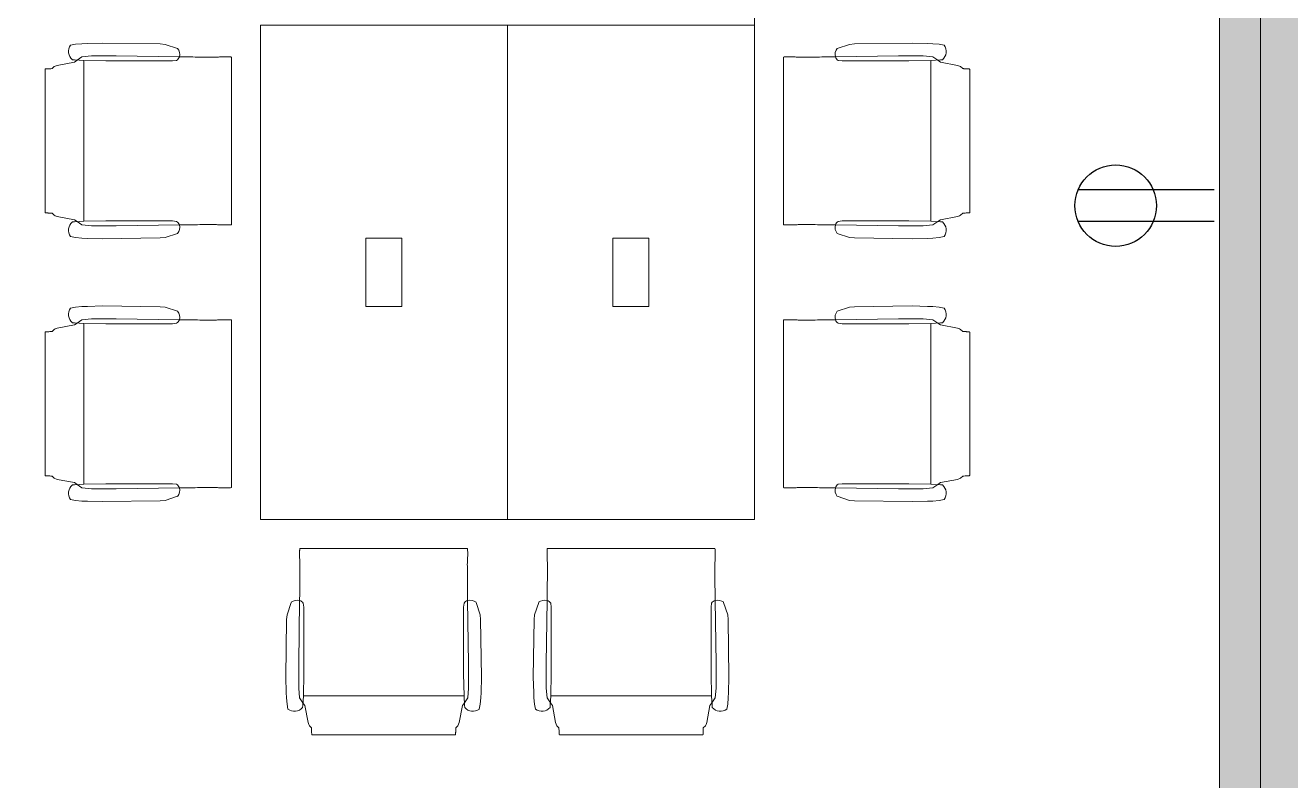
# Model space of a CAD drawing. Header units: inches. Extents: x 0 to 2535, y 0 to 2055.
# Drawn here: x 1491 to 1644.7, y 281 to 372.7 of the extents above; entities that cross this region are included whole.
import ezdxf

# ---------------------------------------------------------------- set-up
doc = ezdxf.new("R2010")
doc.units = ezdxf.units.IN
doc.header["$MEASUREMENT"] = 0
for name, color, linetype, lineweight in [('A-ANNO-NOTE', 131, 'Continuous', 9), ('A-DETL', 90, 'Continuous', 9), ('A-DETL-GENF', 92, 'Continuous', 9), ('A-WALL-PATT', 111, 'Continuous', 13), ('I-FURN', 30, 'Continuous', 9), ('I-FURN-PNLS', 30, 'Continuous', 9), ('I-WALL', 2, 'Continuous', 13)]:
    doc.layers.add(name, color=color, linetype=linetype, lineweight=lineweight)

# ---------------------------------------------------------------- blocks, each defined once
blk = doc.blocks.new('F - CONF TABLE _6 RECTANGULAR-16 CHAIRS_ - F - CONF TABLE _6 RECTANGULAR-16 CHAIRS_-7020477-Level 05 POWER _ SIGNAL')
at = {"layer": 'I-FURN'}
for p, q in [((52.75, 56.16), (35.32, 56.16)), ((67.25, 56.16), (84.68, 56.16)), ((34.86, 54.68), (34.46, 52.61)), ((35.01, 55.06), (34.86, 54.68)), ((35.26, 55.32), (35.01, 55.06)), ((53.06, 55.06), (52.8, 55.32)), ((53.13, 54.92), (53.06, 55.06)), ((53.21, 54.68), (53.13, 54.92)), ((53.61, 52.61), (53.21, 54.68)), ((66.39, 52.61), (66.79, 54.68)), ((66.79, 54.68), (66.87, 54.92)), ((66.87, 54.92), (66.94, 55.06)), ((66.94, 55.06), (67.2, 55.32)), ((84.74, 55.32), (84.99, 55.06)), ((84.99, 55.06), (85.14, 54.68)), ((85.14, 54.68), (85.54, 52.61)), ((32.3, 52.45), (32.23, 51.68)), ((32.41, 53.06), (32.3, 52.45)), ((34.23, 52.28), (33.82, 51.68)), ((34.21, 52.61), (34.19, 52.84)), ((34.27, 51.45), (34.21, 52.61)), ((34.46, 52.61), (34.23, 52.28)), ((53.84, 52.28), (53.61, 52.61)), ((53.86, 52.61), (53.79, 51.45)), ((54.24, 51.68), (53.84, 52.28)), ((53.88, 52.84), (53.86, 52.61)), ((55.77, 52.45), (55.66, 53.06)), ((55.84, 51.68), (55.77, 52.45)), ((64.16, 51.68), (64.23, 52.45)), ((64.23, 52.45), (64.34, 53.06)), ((65.76, 51.68), (66.16, 52.28)), ((66.12, 52.84), (66.14, 52.61)), ((66.14, 52.61), (66.21, 51.45)), ((66.16, 52.28), (66.39, 52.61)), ((85.54, 52.61), (85.77, 52.28)), ((85.73, 51.45), (85.79, 52.61)), ((85.77, 52.28), (86.18, 51.68)), ((85.79, 52.61), (85.81, 52.84)), ((87.59, 53.06), (87.7, 52.45)), ((87.7, 52.45), (87.77, 51.68)), ((32.2, 51.03), (32.15, 49.17)), ((32.23, 51.68), (32.2, 51.03)), ((33.82, 51.68), (33.72, 50.52)), ((34.32, 48.77), (34.27, 51.45)), ((34.27, 51.45), (53.79, 51.45)), ((53.79, 51.45), (53.75, 48.77)), ((54.35, 50.52), (54.24, 51.68)), ((55.87, 51.03), (55.84, 51.68)), ((55.92, 49.17), (55.87, 51.03)), ((64.08, 49.17), (64.13, 51.03)), ((64.13, 51.03), (64.16, 51.68)), ((65.65, 50.52), (65.76, 51.68)), ((66.21, 51.45), (66.25, 48.77)), ((85.73, 51.45), (66.21, 51.45)), ((85.68, 48.77), (85.73, 51.45)), ((86.18, 51.68), (86.28, 50.52)), ((87.77, 51.68), (87.8, 51.03)), ((87.8, 51.03), (87.85, 49.17)), ((33.72, 50.52), (33.72, 47.52)), ((54.35, 47.52), (54.35, 50.52)), ((65.65, 47.52), (65.65, 50.52)), ((86.28, 50.52), (86.28, 47.52)), ((32.15, 49.17), (32.25, 42.17)), ((34.32, 40.68), (34.32, 48.77)), ((53.75, 48.77), (53.75, 40.68)), ((55.82, 42.17), (55.92, 49.17)), ((64.18, 42.17), (64.08, 49.17)), ((66.25, 48.77), (66.25, 40.68)), ((85.68, 40.68), (85.68, 48.77)), ((87.85, 49.17), (87.75, 42.17)), ((33.72, 47.52), (33.83, 39.85)), ((54.24, 39.85), (54.35, 47.52)), ((65.76, 39.85), (65.65, 47.52)), ((86.28, 47.52), (86.17, 39.85)), ((32.25, 42.17), (32.31, 41.58)), ((32.31, 41.58), (32.8, 40.08)), ((55.27, 40.08), (55.76, 41.58)), ((55.76, 41.58), (55.82, 42.17)), ((64.24, 41.58), (64.18, 42.17)), ((64.73, 40.08), (64.24, 41.58)), ((87.69, 41.58), (87.2, 40.08)), ((87.75, 42.17), (87.69, 41.58)), ((34.26, 40.18), (34.32, 40.68)), ((53.75, 40.68), (53.81, 40.18)), ((66.25, 40.68), (66.19, 40.18)), ((85.74, 40.18), (85.68, 40.68)), ((33.86, 33.53), (54.2, 33.53)), ((86.14, 33.53), (65.8, 33.53)), ((100.08, 26.27), (101.58, 26.76)), ((101.58, 26.76), (102.17, 26.82)), ((102.17, 26.82), (109.17, 26.92)), ((109.17, 26.92), (111.03, 26.87)), ((111.03, 26.87), (111.68, 26.84)), ((111.68, 26.84), (112.45, 26.77)), ((112.45, 26.77), (113.06, 26.66)), ((93.53, 4.86), (93.53, 25.2)), ((99.85, 25.24), (107.52, 25.35)), ((100.68, 24.75), (100.18, 24.81)), ((108.77, 24.75), (100.68, 24.75)), ((107.52, 25.35), (110.52, 25.35)), ((111.45, 24.79), (108.77, 24.75)), ((110.52, 25.35), (111.68, 25.24)), ((112.61, 24.86), (111.45, 24.79)), ((111.45, 5.27), (111.45, 24.79)), ((111.68, 25.24), (112.28, 24.84)), ((112.28, 24.84), (112.61, 24.61)), ((112.84, 24.88), (112.61, 24.86)), ((112.61, 24.61), (114.68, 24.21)), ((114.68, 24.21), (114.92, 24.13)), ((114.92, 24.13), (115.06, 24.06)), ((115.06, 24.06), (115.32, 23.8)), ((116.16, 23.75), (116.16, 6.32)), ((115.32, 6.26), (115.06, 6.01)), ((107.52, 4.72), (99.85, 4.83)), ((100.18, 5.26), (100.68, 5.32)), ((100.68, 5.32), (108.77, 5.32)), ((110.52, 4.72), (107.52, 4.72)), ((108.77, 5.32), (111.45, 5.27)), ((111.68, 4.82), (110.52, 4.72)), ((111.45, 5.27), (112.61, 5.21)), ((112.28, 5.23), (111.68, 4.82)), ((112.61, 5.46), (112.28, 5.23)), ((114.68, 5.86), (112.61, 5.46)), ((112.61, 5.21), (112.84, 5.19)), ((115.06, 6.01), (114.68, 5.86)), ((101.58, 3.31), (100.08, 3.8)), ((102.17, 3.25), (101.58, 3.31)), ((109.17, 3.15), (102.17, 3.25)), ((111.03, 3.2), (109.17, 3.15)), ((111.68, 3.23), (111.03, 3.2)), ((112.45, 3.3), (111.68, 3.23)), ((113.06, 3.41), (112.45, 3.3)), ((101.58, -3.31), (100.08, -3.8)), ((102.17, -3.25), (101.58, -3.31)), ((109.17, -3.15), (102.17, -3.25)), ((111.03, -3.2), (109.17, -3.15)), ((111.68, -3.23), (111.03, -3.2)), ((112.45, -3.3), (111.68, -3.23)), ((113.06, -3.41), (112.45, -3.3)), ((93.53, -4.86), (93.53, -25.2)), ((107.52, -4.72), (99.85, -4.83)), ((100.18, -5.26), (100.68, -5.32)), ((100.68, -5.32), (108.77, -5.32)), ((110.52, -4.72), (107.52, -4.72)), ((108.77, -5.32), (111.45, -5.27)), ((111.68, -4.82), (110.52, -4.72)), ((111.45, -5.27), (112.61, -5.21)), ((111.45, -5.27), (111.45, -24.79)), ((112.28, -5.23), (111.68, -4.82)), ((112.61, -5.46), (112.28, -5.23)), ((112.61, -5.21), (112.84, -5.19)), ((114.68, -5.86), (112.61, -5.46)), ((115.06, -6.01), (114.68, -5.86)), ((115.32, -6.26), (115.06, -6.01)), ((116.16, -23.75), (116.16, -6.32)), ((112.61, -24.61), (114.68, -24.21)), ((114.68, -24.21), (114.92, -24.13)), ((114.92, -24.13), (115.06, -24.06)), ((115.06, -24.06), (115.32, -23.8)), ((99.85, -25.24), (107.52, -25.35)), ((100.68, -24.75), (100.18, -24.81)), ((108.77, -24.75), (100.68, -24.75)), ((107.52, -25.35), (110.52, -25.35)), ((111.45, -24.79), (108.77, -24.75)), ((110.52, -25.35), (111.68, -25.24)), ((112.61, -24.86), (111.45, -24.79)), ((111.68, -25.24), (112.28, -24.84)), ((112.28, -24.84), (112.61, -24.61)), ((112.84, -24.88), (112.61, -24.86)), ((100.08, -26.27), (101.58, -26.76)), ((101.58, -26.76), (102.17, -26.82)), ((102.17, -26.82), (109.17, -26.92)), ((109.17, -26.92), (111.03, -26.87)), ((111.03, -26.87), (111.68, -26.84)), ((111.68, -26.84), (112.45, -26.77)), ((112.45, -26.77), (113.06, -26.66)), ((33.86, -33.53), (54.2, -33.53)), ((86.14, -33.53), (65.8, -33.53)), ((33.72, -47.52), (33.83, -39.85)), ((54.24, -39.85), (54.35, -47.52)), ((65.76, -39.85), (65.65, -47.52)), ((86.28, -47.52), (86.17, -39.85)), ((32.31, -41.58), (32.8, -40.08)), ((34.26, -40.18), (34.32, -40.68)), ((34.32, -40.68), (34.32, -48.77)), ((53.75, -40.68), (53.81, -40.18)), ((53.75, -48.77), (53.75, -40.68)), ((55.27, -40.08), (55.76, -41.58)), ((64.73, -40.08), (64.24, -41.58)), ((66.25, -40.68), (66.19, -40.18)), ((66.25, -48.77), (66.25, -40.68)), ((85.74, -40.18), (85.68, -40.68)), ((85.68, -40.68), (85.68, -48.77)), ((87.69, -41.58), (87.2, -40.08)), ((32.15, -49.17), (32.25, -42.17)), ((32.25, -42.17), (32.31, -41.58)), ((55.76, -41.58), (55.82, -42.17)), ((55.82, -42.17), (55.92, -49.17)), ((64.18, -42.17), (64.08, -49.17)), ((64.24, -41.58), (64.18, -42.17)), ((87.75, -42.17), (87.69, -41.58)), ((87.85, -49.17), (87.75, -42.17)), ((33.72, -50.52), (33.72, -47.52)), ((54.35, -47.52), (54.35, -50.52)), ((65.65, -47.52), (65.65, -50.52)), ((86.28, -50.52), (86.28, -47.52)), ((32.2, -51.03), (32.15, -49.17)), ((34.32, -48.77), (34.27, -51.45)), ((53.79, -51.45), (53.75, -48.77)), ((55.92, -49.17), (55.87, -51.03)), ((64.08, -49.17), (64.13, -51.03)), ((66.21, -51.45), (66.25, -48.77)), ((85.68, -48.77), (85.73, -51.45)), ((87.8, -51.03), (87.85, -49.17)), ((33.82, -51.68), (33.72, -50.52)), ((54.35, -50.52), (54.24, -51.68)), ((65.65, -50.52), (65.76, -51.68)), ((86.18, -51.68), (86.28, -50.52)), ((32.23, -51.68), (32.2, -51.03)), ((32.3, -52.45), (32.23, -51.68)), ((34.23, -52.28), (33.82, -51.68)), ((34.27, -51.45), (34.21, -52.61)), ((34.27, -51.45), (53.79, -51.45)), ((53.86, -52.61), (53.79, -51.45)), ((54.24, -51.68), (53.84, -52.28)), ((55.84, -51.68), (55.77, -52.45)), ((55.87, -51.03), (55.84, -51.68)), ((64.13, -51.03), (64.16, -51.68)), ((64.16, -51.68), (64.23, -52.45)), ((65.76, -51.68), (66.16, -52.28)), ((66.14, -52.61), (66.21, -51.45)), ((85.73, -51.45), (66.21, -51.45)), ((85.73, -51.45), (85.79, -52.61)), ((85.77, -52.28), (86.18, -51.68)), ((87.7, -52.45), (87.77, -51.68)), ((87.77, -51.68), (87.8, -51.03)), ((32.41, -53.06), (32.3, -52.45)), ((34.21, -52.61), (34.19, -52.84)), ((34.46, -52.61), (34.23, -52.28)), ((34.86, -54.68), (34.46, -52.61)), ((53.61, -52.61), (53.21, -54.68)), ((53.84, -52.28), (53.61, -52.61)), ((53.88, -52.84), (53.86, -52.61)), ((55.77, -52.45), (55.66, -53.06)), ((64.23, -52.45), (64.34, -53.06)), ((66.12, -52.84), (66.14, -52.61)), ((66.16, -52.28), (66.39, -52.61)), ((66.39, -52.61), (66.79, -54.68)), ((85.14, -54.68), (85.54, -52.61)), ((85.54, -52.61), (85.77, -52.28)), ((85.79, -52.61), (85.81, -52.84)), ((87.59, -53.06), (87.7, -52.45)), ((35.01, -55.06), (34.86, -54.68)), ((35.26, -55.32), (35.01, -55.06)), ((53.06, -55.06), (52.8, -55.32)), ((53.13, -54.92), (53.06, -55.06)), ((53.21, -54.68), (53.13, -54.92)), ((66.79, -54.68), (66.87, -54.92)), ((66.87, -54.92), (66.94, -55.06)), ((66.94, -55.06), (67.2, -55.32)), ((84.74, -55.32), (84.99, -55.06)), ((84.99, -55.06), (85.14, -54.68)), ((52.75, -56.16), (35.32, -56.16)), ((67.25, -56.16), (84.68, -56.16))]:
    blk.add_line(p, q, dxfattribs=at)
for centre, radius, start, end in [((33.18, 51.99), 1.32, 40.065, 125.935), ((54.89, 51.99), 1.32, 54.065, 139.935), ((65.11, 51.99), 1.32, 40.065, 125.935), ((86.82, 51.99), 1.32, 54.065, 139.935), ((33.52, 40.93), 1.12, 229.743, 286.0891), ((33.6, 40.6), 0.781, 286.8466, 327.6782), ((54.47, 40.6), 0.781, 212.3218, 253.1534), ((54.55, 40.93), 1.12, 253.9109, 310.257), ((65.45, 40.93), 1.12, 229.743, 286.0891), ((65.53, 40.6), 0.781, 286.8466, 327.6782), ((86.4, 40.6), 0.781, 212.3218, 253.1534), ((86.48, 40.93), 1.12, 253.9109, 310.257), ((100.93, 25.55), 1.12, 139.743, 196.0891), ((111.99, 25.89), 1.32, 310.065, 35.935), ((100.6, 25.47), 0.781, 196.8466, 237.6782), ((100.93, 4.52), 1.12, 163.9109, 220.257), ((100.6, 4.6), 0.781, 122.3218, 163.1534), ((111.99, 4.18), 1.32, 324.065, 49.935), ((100.93, -4.52), 1.12, 139.743, 196.0891), ((111.99, -4.18), 1.32, 310.065, 35.935), ((100.6, -4.6), 0.781, 196.8466, 237.6782), ((100.93, -25.55), 1.12, 163.9109, 220.257), ((100.6, -25.47), 0.781, 122.3218, 163.1534), ((111.99, -25.89), 1.32, 324.065, 49.935), ((33.52, -40.93), 1.12, 73.9109, 130.257), ((33.6, -40.6), 0.781, 32.3218, 73.1534), ((54.47, -40.6), 0.781, 106.8466, 147.6782), ((54.55, -40.93), 1.12, 49.743, 106.0891), ((65.45, -40.93), 1.12, 73.9109, 130.257), ((65.53, -40.6), 0.781, 32.3218, 73.1534), ((86.4, -40.6), 0.781, 106.8466, 147.6782), ((86.48, -40.93), 1.12, 49.743, 106.0891), ((33.18, -51.99), 1.32, 234.065, 319.935), ((54.89, -51.99), 1.32, 220.065, 305.935), ((65.11, -51.99), 1.32, 234.065, 319.935), ((86.82, -51.99), 1.32, 220.065, 305.935)]:
    blk.add_arc(centre, radius, start, end, dxfattribs=at)
for points, knots in [([(35.32, 56.16), (35.32, 56.16), (35.31, 56.14), (35.3, 56.09), (35.29, 56.03), (35.29, 55.94), (35.28, 55.84), (35.27, 55.69), (35.27, 55.51), (35.26, 55.37), (35.26, 55.32)], [0, 0, 0, 0, 0.111111, 0.222222, 0.333333, 0.444444, 0.555556, 0.666667, 0.888889, 1, 1, 1, 1]), ([(52.8, 55.32), (52.8, 55.51), (52.79, 55.78), (52.78, 56), (52.77, 56.09), (52.76, 56.14), (52.75, 56.16), (52.75, 56.16)], [0, 0, 0, 0, 0.444444, 0.666667, 0.777778, 0.888889, 1, 1, 1, 1]), ([(67.2, 55.32), (67.2, 55.37), (67.2, 55.51), (67.2, 55.69), (67.21, 55.84), (67.22, 55.94), (67.22, 56.03), (67.23, 56.09), (67.24, 56.14), (67.25, 56.16), (67.25, 56.16)], [-1, -1, -1, -1, -0.888889, -0.666667, -0.555556, -0.444444, -0.333333, -0.222222, -0.111111, 0, 0, 0, 0]), ([(84.68, 56.16), (84.68, 56.16), (84.69, 56.14), (84.7, 56.09), (84.71, 56), (84.73, 55.78), (84.73, 55.51), (84.74, 55.32)], [-1, -1, -1, -1, -0.888889, -0.777778, -0.666667, -0.444444, 0, 0, 0, 0]), ([(33.82, 34.47), (33.82, 34.39), (33.82, 34.23), (33.82, 33.9), (33.84, 33.6), (33.86, 33.53), (33.86, 33.53)], [0, 0, 0, 0, 0.181818, 0.363636, 0.727273, 1, 1, 1, 1]), ([(54.2, 33.53), (54.21, 33.53), (54.21, 33.53), (54.22, 33.56), (54.23, 33.62), (54.23, 33.69), (54.24, 33.77), (54.25, 33.91), (54.25, 34.14), (54.25, 34.35), (54.25, 34.47)], [0, 0, 0, 0, 0.090909, 0.181818, 0.272727, 0.363636, 0.454545, 0.545455, 0.727273, 1, 1, 1, 1]), ([(65.8, 33.53), (65.79, 33.53), (65.77, 33.6), (65.75, 33.9), (65.75, 34.23), (65.75, 34.39), (65.75, 34.47)], [-1, -1, -1, -1, -0.727273, -0.363636, -0.181818, 0, 0, 0, 0]), ([(86.18, 34.47), (86.18, 34.35), (86.18, 34.14), (86.18, 33.91), (86.17, 33.77), (86.17, 33.69), (86.16, 33.62), (86.15, 33.56), (86.14, 33.53), (86.14, 33.53), (86.14, 33.53)], [-1, -1, -1, -1, -0.727273, -0.545455, -0.454545, -0.363636, -0.272727, -0.181818, -0.090909, 0, 0, 0, 0]), ([(93.53, 25.2), (93.53, 25.21), (93.6, 25.23), (93.9, 25.25), (94.23, 25.25), (94.39, 25.25), (94.47, 25.25)], [-1, -1, -1, -1, -0.727273, -0.363636, -0.181818, 0, 0, 0, 0]), ([(115.32, 23.8), (115.37, 23.8), (115.51, 23.8), (115.69, 23.8), (115.84, 23.79), (115.94, 23.78), (116.03, 23.78), (116.09, 23.77), (116.14, 23.76), (116.16, 23.75), (116.16, 23.75)], [-1, -1, -1, -1, -0.888889, -0.666667, -0.555556, -0.444444, -0.333333, -0.222222, -0.111111, 0, 0, 0, 0]), ([(116.16, 6.32), (116.16, 6.32), (116.14, 6.31), (116.09, 6.3), (116, 6.29), (115.78, 6.27), (115.51, 6.27), (115.32, 6.26)], [-1, -1, -1, -1, -0.888889, -0.777778, -0.666667, -0.444444, 0, 0, 0, 0]), ([(94.47, 4.82), (94.35, 4.82), (94.14, 4.82), (93.91, 4.82), (93.77, 4.83), (93.69, 4.83), (93.62, 4.84), (93.56, 4.85), (93.53, 4.86), (93.53, 4.86), (93.53, 4.86)], [-1, -1, -1, -1, -0.727273, -0.545455, -0.454545, -0.363636, -0.272727, -0.181818, -0.090909, 0, 0, 0, 0]), ([(94.47, -4.82), (94.39, -4.82), (94.23, -4.82), (93.9, -4.82), (93.6, -4.84), (93.53, -4.86), (93.53, -4.86)], [0, 0, 0, 0, 0.181818, 0.363636, 0.727273, 1, 1, 1, 1]), ([(116.16, -6.32), (116.16, -6.32), (116.14, -6.31), (116.09, -6.3), (116.03, -6.29), (115.94, -6.29), (115.84, -6.28), (115.69, -6.27), (115.51, -6.27), (115.37, -6.26), (115.32, -6.26)], [0, 0, 0, 0, 0.111111, 0.222222, 0.333333, 0.444444, 0.555556, 0.666667, 0.888889, 1, 1, 1, 1]), ([(115.32, -23.8), (115.51, -23.8), (115.78, -23.79), (116, -23.78), (116.09, -23.77), (116.14, -23.76), (116.16, -23.75), (116.16, -23.75)], [0, 0, 0, 0, 0.444444, 0.666667, 0.777778, 0.888889, 1, 1, 1, 1]), ([(93.53, -25.2), (93.53, -25.21), (93.53, -25.21), (93.56, -25.22), (93.62, -25.23), (93.69, -25.23), (93.77, -25.24), (93.91, -25.25), (94.14, -25.25), (94.35, -25.25), (94.47, -25.25)], [0, 0, 0, 0, 0.090909, 0.181818, 0.272727, 0.363636, 0.454545, 0.545455, 0.727273, 1, 1, 1, 1]), ([(33.82, -34.47), (33.82, -34.35), (33.82, -34.14), (33.82, -33.91), (33.83, -33.77), (33.83, -33.69), (33.84, -33.62), (33.85, -33.56), (33.86, -33.53), (33.86, -33.53), (33.86, -33.53)], [-1, -1, -1, -1, -0.727273, -0.545455, -0.454545, -0.363636, -0.272727, -0.181818, -0.090909, 0, 0, 0, 0]), ([(54.2, -33.53), (54.21, -33.53), (54.23, -33.6), (54.25, -33.9), (54.25, -34.23), (54.25, -34.39), (54.25, -34.47)], [-1, -1, -1, -1, -0.727273, -0.363636, -0.181818, 0, 0, 0, 0]), ([(65.8, -33.53), (65.79, -33.53), (65.79, -33.53), (65.78, -33.56), (65.77, -33.62), (65.77, -33.69), (65.76, -33.77), (65.75, -33.91), (65.75, -34.14), (65.75, -34.35), (65.75, -34.47)], [0, 0, 0, 0, 0.090909, 0.181818, 0.272727, 0.363636, 0.454545, 0.545455, 0.727273, 1, 1, 1, 1]), ([(86.18, -34.47), (86.18, -34.39), (86.18, -34.23), (86.18, -33.9), (86.16, -33.6), (86.14, -33.53), (86.14, -33.53)], [0, 0, 0, 0, 0.181818, 0.363636, 0.727273, 1, 1, 1, 1]), ([(35.32, -56.16), (35.32, -56.16), (35.31, -56.14), (35.3, -56.09), (35.29, -56), (35.27, -55.78), (35.27, -55.51), (35.26, -55.32)], [-1, -1, -1, -1, -0.888889, -0.777778, -0.666667, -0.444444, 0, 0, 0, 0]), ([(52.8, -55.32), (52.8, -55.37), (52.8, -55.51), (52.8, -55.69), (52.79, -55.84), (52.78, -55.94), (52.78, -56.03), (52.77, -56.09), (52.76, -56.14), (52.75, -56.16), (52.75, -56.16)], [-1, -1, -1, -1, -0.888889, -0.666667, -0.555556, -0.444444, -0.333333, -0.222222, -0.111111, 0, 0, 0, 0]), ([(67.2, -55.32), (67.2, -55.51), (67.21, -55.78), (67.22, -56), (67.23, -56.09), (67.24, -56.14), (67.25, -56.16), (67.25, -56.16)], [0, 0, 0, 0, 0.444444, 0.666667, 0.777778, 0.888889, 1, 1, 1, 1]), ([(84.68, -56.16), (84.68, -56.16), (84.69, -56.14), (84.7, -56.09), (84.71, -56.03), (84.71, -55.94), (84.72, -55.84), (84.73, -55.69), (84.73, -55.51), (84.74, -55.37), (84.74, -55.32)], [0, 0, 0, 0, 0.111111, 0.222222, 0.333333, 0.444444, 0.555556, 0.666667, 0.888889, 1, 1, 1, 1])]:
    blk.add_open_spline(points, degree=3, knots=knots, dxfattribs=at)
for points in [[(33.83, 39.85), (33.84, 39.12), (33.85, 37.66), (33.86, 36.18), (33.87, 35.44)], [(54.2, 35.44), (54.2, 36.18), (54.21, 37.66), (54.23, 39.12), (54.24, 39.85)], [(65.8, 35.44), (65.8, 36.18), (65.79, 37.66), (65.77, 39.12), (65.76, 39.85)], [(86.17, 39.85), (86.16, 39.12), (86.15, 37.66), (86.14, 36.18), (86.13, 35.44)], [(33.87, 35.44), (33.86, 35.28), (33.84, 34.96), (33.83, 34.63), (33.82, 34.47)], [(54.25, 34.47), (54.24, 34.63), (54.23, 34.96), (54.21, 35.28), (54.2, 35.44)], [(65.75, 34.47), (65.76, 34.63), (65.77, 34.96), (65.79, 35.28), (65.8, 35.44)], [(86.13, 35.44), (86.14, 35.28), (86.16, 34.96), (86.17, 34.63), (86.18, 34.47)], [(94.47, 25.25), (94.63, 25.24), (94.96, 25.23), (95.28, 25.21), (95.44, 25.2)], [(95.44, 25.2), (96.18, 25.2), (97.66, 25.21), (99.12, 25.23), (99.85, 25.24)], [(95.44, 4.87), (95.28, 4.86), (94.96, 4.84), (94.63, 4.83), (94.47, 4.82)], [(99.85, 4.83), (99.12, 4.84), (97.66, 4.85), (96.18, 4.86), (95.44, 4.87)], [(95.44, -4.87), (95.28, -4.86), (94.96, -4.84), (94.63, -4.83), (94.47, -4.82)], [(99.85, -4.83), (99.12, -4.84), (97.66, -4.85), (96.18, -4.86), (95.44, -4.87)], [(94.47, -25.25), (94.63, -25.24), (94.96, -25.23), (95.28, -25.21), (95.44, -25.2)], [(95.44, -25.2), (96.18, -25.2), (97.66, -25.21), (99.12, -25.23), (99.85, -25.24)], [(33.87, -35.44), (33.86, -35.28), (33.84, -34.96), (33.83, -34.63), (33.82, -34.47)], [(54.25, -34.47), (54.24, -34.63), (54.23, -34.96), (54.21, -35.28), (54.2, -35.44)], [(65.75, -34.47), (65.76, -34.63), (65.77, -34.96), (65.79, -35.28), (65.8, -35.44)], [(86.13, -35.44), (86.14, -35.28), (86.16, -34.96), (86.17, -34.63), (86.18, -34.47)], [(33.83, -39.85), (33.84, -39.12), (33.85, -37.66), (33.86, -36.18), (33.87, -35.44)], [(54.2, -35.44), (54.2, -36.18), (54.21, -37.66), (54.23, -39.12), (54.24, -39.85)], [(65.8, -35.44), (65.8, -36.18), (65.79, -37.66), (65.77, -39.12), (65.76, -39.85)], [(86.17, -39.85), (86.16, -39.12), (86.15, -37.66), (86.14, -36.18), (86.13, -35.44)]]:
    blk.add_open_spline(points, degree=3, dxfattribs=at)
at = {"layer": 'I-FURN-PNLS'}
for p, q in [((-30, 30), (30, 30)), ((90, 30), (30, 30)), ((30, 30), (30, 0)), ((30, 30), (30, 0)), ((90, 0), (90, 30)), ((55.84, 12.81), (55.84, 17.19)), ((55.84, 17.19), (64.16, 17.19)), ((64.16, 17.19), (64.16, 12.81)), ((64.16, 12.81), (55.84, 12.81)), ((90, 0), (30, 0)), ((30, 0), (30, -30)), ((30, 0), (90, 0)), ((90, -30), (90, 0)), ((55.84, -17.19), (55.84, -12.81)), ((55.84, -12.81), (64.16, -12.81)), ((64.16, -12.81), (64.16, -17.19)), ((64.16, -17.19), (55.84, -17.19)), ((30, -30), (90, -30))]:
    blk.add_line(p, q, dxfattribs=at)

msp = doc.modelspace()

# ---------------------------------------------------------------- hatches: boundary and pattern name
at = {"layer": 'A-DETL-GENF'}
h = msp.add_hatch(color=254, dxfattribs=at)
h.paths.add_polyline_path([(2075.98, 19.5), (2179, 19.5), (2179, 41.5), (2203, 41.5), (2203, 19.5), (2497, 19.5), (2497, 41.5), (2519, 41.5), (2519, 341.5), (2497, 341.5), (2497, 365.5), (2519, 365.5), (2519, 479.5), (2511, 479.5), (2511, 623.5), (2497, 623.5), (2497, 647.5), (2511, 647.5), (2511, 983.5), (2497, 983.5), (2497, 1007.5), (2511, 1007.5), (2511, 1343.5), (2049.5, 1343.5), (2049.5, 1223.5), (2087, 1223.5), (2087, 1152.5), (2049.5, 1152.5), (2049.5, 858), (2087, 858), (2087, 748), (1990.57, 748), (1990.57, 749.5), (1858.12, 749.5), (1858.12, 714.25), (1802, 714.25), (1802, 677.43), (1813, 677.43), (1813, 653.43), (1802, 653.43), (1802, 411.93), (1641.06, 411.93), (1641.06, 27.5), (1819, 27.5), (1819, 41.5), (1843, 41.5), (1843, 27.5), (2063, 27.5), (2063, 19.5), (2068.43, 19.5)], flags=0)
h.paths.add_polyline_path([(1807.43, 293.5), (1789, 293.5), (1789, 317.5), (1813, 317.5), (1813, 293.5)], flags=0)
h.paths.add_polyline_path([(2155, 293.5), (2149, 293.5), (2149, 317.5), (2173, 317.5), (2173, 293.5)], flags=0)
h.paths.add_polyline_path([(2149, 653.43), (2149, 677.43), (2173, 677.43), (2173, 653.43)], flags=0)
h.paths.add_polyline_path([(1491.69, 813), (1491.69, 1153.5), (1491.5, 1153.5), (1491.5, 1106.5), (1485, 1106.5), (1485, 1138.5), (1391, 1138.5), (1391, 1106.5), (1381.5, 1106.5), (1381.5, 1143.5), (1321.5, 1143.5), (1321.5, 1013.5), (1323.88, 1013.5), (1323.88, 1014.25), (1325.38, 1014.25), (1325.38, 1013.62), (1325.88, 1013.62), (1325.88, 1012.12), (1325.38, 1012.12), (1325.38, 1008.5), (1361.63, 1008.5), (1361.63, 1012.12), (1361.13, 1012.12), (1361.13, 1013.62), (1361.63, 1013.62), (1361.63, 1014.25), (1363.13, 1014.25), (1363.13, 1013.5), (1381.5, 1013.5), (1381.5, 1064.75), (1383, 1064.75), (1383, 1064.41), (1391, 1064.41), (1391, 1039), (1407, 1039), (1407, 1034.5), (1464.5, 1034.5), (1464.5, 1037), (1485, 1037), (1485, 1064.41), (1491.5, 1064.41), (1491.5, 1001.5), (1485, 1001.5), (1485, 1029), (1464.5, 1029), (1464.5, 1030.5), (1407, 1030.5), (1407, 1027), (1391, 1027), (1391, 930.5), (1485, 930.5), (1485, 959.5), (1491.5, 959.5), (1491.5, 897.5), (1485, 897.5), (1485, 926.5), (1395, 926.5), (1395, 906.5), (1391, 906.5), (1391, 826.5), (1485, 826.5), (1485, 855.5), (1491.5, 855.5), (1491.5, 813)], flags=0)
h.paths.add_polyline_path([(1488.5, 813), (1488.5, 814.5), (1488.25, 814.5), (1488.25, 813)], flags=0)
h.paths.add_polyline_path([(948.91, 813), (1002.88, 813), (1002.88, 813.06), (902.81, 813.06), (902.81, 813), (909.56, 813)], flags=0)
h.paths.add_polyline_path([(1004.88, 813), (1040.13, 813), (1040.13, 814.44), (1040.63, 814.44), (1040.63, 818.31), (1042.13, 818.31), (1042.13, 817.56), (1052, 817.56), (1052, 813.06), (1042.13, 813.06), (1042.13, 813), (1052.5, 813), (1052.5, 912.38), (1058.5, 912.38), (1058.5, 817), (1248.88, 817), (1248.88, 817.75), (1250.38, 817.75), (1250.38, 817.13), (1250.88, 817.13), (1250.88, 815.63), (1250.38, 815.63), (1250.38, 813), (1286.63, 813), (1286.63, 815.63), (1286.13, 815.63), (1286.13, 817.13), (1286.63, 817.13), (1286.63, 817.75), (1288.13, 817.75), (1288.13, 817), (1290.75, 817), (1290.75, 856.63), (1295.88, 856.63), (1295.88, 865.13), (1290.75, 865.13), (1290.75, 912.38), (1294.25, 912.38), (1294.25, 868.63), (1318, 868.63), (1318, 912.38), (1315.44, 912.38), (1315.44, 912.5), (993.06, 912.5), (993.06, 951.5), (990.43, 951.5), (990.43, 950.75), (988.93, 950.75), (988.93, 956.13), (988.43, 956.13), (988.43, 957.63), (988.93, 957.63), (988.93, 958.25), (990.43, 958.25), (990.43, 957.5), (993.06, 957.5), (993.06, 1017.06), (1016.5, 1017.06), (1016.5, 1037.5), (1036, 1037.5), (1036, 1234.5), (867.44, 1234.5), (867.44, 957.5), (951.18, 957.5), (951.18, 958.25), (952.68, 958.25), (952.68, 957.63), (953.18, 957.63), (953.18, 956.13), (952.68, 956.13), (952.68, 950.75), (951.18, 950.75), (951.18, 951.5), (833.56, 951.5), (833.56, 907.5), (848.81, 907.5), (848.81, 908.25), (850.31, 908.25), (850.31, 905.37), (850.81, 905.37), (850.81, 904), (886.06, 904), (886.06, 905.37), (886.56, 905.37), (886.56, 908.25), (888.06, 908.25), (888.06, 907.5), (902.81, 907.5), (902.81, 951.31), (907.31, 951.31), (907.31, 817.56), (1002.88, 817.56), (1002.88, 818.31), (1004.38, 818.31), (1004.38, 814.44), (1004.88, 814.44)], flags=0)
h.paths.add_polyline_path([(1633.75, 813.25), (1633.75, 814.5), (1633.5, 814.5), (1633.5, 813.25)], flags=0)
h.paths.add_polyline_path([(1321.44, 817), (1321.5, 817), (1321.5, 865.13), (1299.38, 865.13), (1299.38, 817), (1318, 817)], flags=0)
h.paths.add_polyline_path([(1295.88, 817), (1295.88, 853.13), (1294.25, 853.13), (1294.25, 817)], flags=0)
h.paths.add_polyline_path([(1947.56, 817.75), (1947.56, 994.75), (1885.99, 994.75), (1885.99, 994.5), (1841.99, 994.5), (1841.99, 1002.5), (1843.49, 1002.5), (1843.49, 1138.5), (1842, 1138.5), (1842, 1141.5), (1814.38, 1141.5), (1814.38, 1146.5), (1775.88, 1146.5), (1775.88, 1141.5), (1737.13, 1141.5), (1737.13, 932.5), (1737.25, 932.5), (1737.25, 924.5), (1737.13, 924.5), (1737.13, 826.5), (1737.06, 826.5), (1737.06, 817.75), (1895.65, 817.75)], flags=0)
h.paths.add_polyline_path([(1980, 817.75), (1986, 817.75), (1986, 818), (1977, 818), (1977, 994.5), (1968.5, 994.5), (1968.5, 994.75), (1953.06, 994.75), (1953.06, 817.75), (1977, 817.75)], flags=0)
h.paths.add_polyline_path([(1657.5, 817.75), (1710.5, 817.75), (1710.5, 826.5), (1730.63, 826.5), (1730.63, 924.5), (1710.5, 924.5), (1710.5, 926.5), (1657.5, 926.5), (1657.5, 924.5), (1637, 924.5), (1637, 897.5), (1630.5, 897.5), (1630.5, 855.5), (1637, 855.5), (1637, 826.5), (1657.5, 826.5)], flags=0)
h.paths.add_polyline_path([(1321.44, 912.38), (1321.5, 912.38), (1321.5, 927.56), (1321.44, 927.56), (1321.44, 924.5)], flags=0)
h.paths.add_polyline_path([(1023.22, 916), (1023.22, 936.5), (1026.38, 936.5), (1026.38, 1013.5), (1016.5, 1013.5), (1016.5, 1013.56), (996.56, 1013.56), (996.56, 916)], flags=0)
h.paths.add_polyline_path([(1208, 924.5), (1208, 932.5), (1047.22, 932.5), (1047.22, 924.5), (1174.32, 924.5)], flags=0)
h.paths.add_polyline_path([(1257.19, 924.5), (1315.44, 924.5), (1315.42, 924.56), (1257.19, 924.56), (1257.19, 956.69), (1213, 956.69), (1213, 924.5), (1257.1, 924.5)], flags=0)
h.paths.add_polyline_path([(1317.25, 927.56), (1318, 927.56), (1318, 927.94), (1317.25, 927.94), (1317.25, 929.44), (1317.88, 929.44), (1317.88, 929.94), (1319.38, 929.94), (1319.38, 929.44), (1321.5, 929.44), (1321.5, 965.69), (1319.38, 965.69), (1319.38, 965.19), (1317.88, 965.19), (1317.88, 965.69), (1317.25, 965.69), (1317.25, 967.19), (1318, 967.19), (1318, 1004.12), (1261, 1004.12), (1261, 1009.12), (1318, 1009.12), (1318, 1066.12), (1042, 1066.12), (1042, 936.5), (1090, 936.5), (1090, 960.5), (1095, 960.5), (1095, 936.5), (1208, 936.5), (1208, 960.69), (1261.19, 960.69), (1261.19, 927.56), (1315.44, 927.56)], flags=0)
h.paths.add_polyline_path([(1698.98, 930.5), (1710.5, 930.5), (1710.5, 932.5), (1730.63, 932.5), (1730.63, 1135.25), (1710.5, 1135.25), (1710.5, 1140.75), (1657.5, 1140.75), (1657.5, 1135.25), (1637, 1135.25), (1637, 1106.5), (1630.5, 1106.5), (1630.5, 1064.5), (1637, 1064.5), (1637, 1001.5), (1630.5, 1001.5), (1630.5, 959.5), (1637, 959.5), (1637, 932.5), (1657.5, 932.5), (1657.5, 930.5), (1680.68, 930.5)], flags=0)
h.paths.add_polyline_path([(1029.88, 936.5), (1038.5, 936.5), (1038.5, 1013.5), (1029.88, 1013.5), (1029.88, 1008.5)], flags=0)
h.paths.add_polyline_path([(861.94, 957.5), (861.94, 1234.5), (838, 1234.5), (838, 1037.5), (853, 1037.5), (853, 1013.5), (838, 1013.5), (838, 957.5), (860.63, 957.5)], flags=0)
h.paths.add_polyline_path([(1895.65, 1000.25), (1968.5, 1000.25), (1968.5, 1018.5), (1980, 1018.5), (1980, 1212.5), (1968.5, 1212.5), (1968.5, 1232.75), (1885.68, 1232.75), (1885.68, 1230.63), (1880.68, 1230.63), (1880.68, 1232.75), (1880.5, 1232.75), (1880.5, 1237.75), (1880.36, 1237.75), (1880.36, 1193.38), (1880.68, 1193.38), (1880.68, 1192.13), (1885.68, 1192.13), (1885.68, 1193.38), (1885.99, 1193.38), (1885.99, 1146.5), (1886.04, 1146.5), (1886.04, 1138.5), (1885.99, 1138.5), (1885.99, 1000.25)], flags=0)
h.paths.add_polyline_path([(1876.99, 1002.5), (1876.99, 1045.5), (1847.99, 1045.5), (1847.99, 1002.5)], flags=0)
h.paths.add_polyline_path([(2173, 1013.5), (2149, 1013.5), (2149, 1037.5), (2173, 1037.5), (2173, 1026.5)], flags=0)
h.paths.add_polyline_path([(467.72, 1017), (493.14, 1017), (493.14, 1037.5), (517.14, 1037.5), (517.14, 1017), (765, 1017), (765, 1301.25), (825.5, 1301.25), (825.5, 1398.84), (829, 1398.84), (829, 1397.5), (853, 1397.5), (853, 1373.5), (829, 1373.5), (829, 1301.25), (1379.25, 1301.25), (1379.25, 2035.5), (1063, 2035.5), (1063, 2021.5), (1039, 2021.5), (1039, 2035.5), (703, 2035.5), (703, 2021.5), (679, 2021.5), (679, 2035.5), (604.25, 2035.5), (604.25, 1561.99), (842.5, 1561.99), (842.5, 1398.84), (839, 1398.84), (839, 1558.49), (600.75, 1558.49), (600.75, 2035.5), (517.14, 2035.5), (517.14, 2021.5), (493.14, 2021.5), (493.14, 2031.38), (447.75, 2031.38), (447.75, 2035.5), (407.75, 2035.5), (407.75, 2031.38), (360.75, 2031.38), (360.75, 2035.5), (318.25, 2035.5), (318.25, 2031.38), (269.25, 2031.38), (269.25, 2035.5), (226.75, 2035.5), (226.75, 2031.38), (177.75, 2031.38), (177.75, 2035.5), (135.25, 2035.5), (135.25, 2031.38), (88.75, 2031.38), (88.75, 2035.5), (37.25, 2035.5), (37.25, 2031.38), (24.38, 2031.38), (24.38, 1974.75), (20.25, 1974.75), (20.25, 1923.25), (24.38, 1923.25), (24.38, 1872.5), (34.13, 1872.5), (34.13, 1822.5), (30, 1822.5), (30, 1736.5), (34.13, 1736.5), (34.13, 1654.5), (30, 1654.5), (30, 1568.5), (34.13, 1568.5), (34.13, 1486.5), (30, 1486.5), (30, 1400.5), (34.13, 1400.5), (34.13, 1355.38), (24.38, 1355.38), (24.38, 1301.25), (20.25, 1301.25), (20.25, 1249.75), (24.38, 1249.75), (24.38, 1206), (30, 1206), (30, 1195.63), (34.13, 1195.63), (34.13, 1150.5), (30, 1150.5), (30, 1064.5), (34.13, 1064.5), (34.13, 1017), (467.1, 1017)], flags=0)
h.paths.add_polyline_path([(1876.13, 1052), (1876.99, 1052), (1876.99, 1138.5), (1847.99, 1138.5), (1847.99, 1052), (1870.74, 1052)], flags=0)
h.paths.add_polyline_path([(1042, 1070.12), (1318, 1070.12), (1318, 1080.12), (1042, 1080.12)], flags=0)
h.paths.add_polyline_path([(1101.56, 1084.12), (1318, 1084.12), (1318, 1149.75), (1321.5, 1149.75), (1321.5, 1147), (1381.5, 1147), (1381.5, 1234.5), (1379, 1234.5), (1379, 1238), (1340.5, 1238), (1340.5, 1234.5), (1321.5, 1234.5), (1321.5, 1188.25), (1318, 1188.25), (1318, 1199), (1248, 1199), (1248, 1192), (1243, 1192), (1243, 1216), (1103, 1216), (1103, 1192), (1098, 1192), (1098, 1215.5), (1042, 1215.5), (1042, 1084.12), (1098, 1084.12)], flags=0)
h.paths.add_polyline_path([(1828.63, 1146.5), (1882.49, 1146.5), (1882.49, 1189.88), (1879.63, 1189.88), (1879.63, 1154), (1828.63, 1154), (1828.63, 1147.25)], flags=0)
h.paths.add_polyline_path([(1767.13, 1146.5), (1767.13, 1192.19), (1773.13, 1192.19), (1773.13, 1230.69), (1767.13, 1230.69), (1767.13, 1233.44), (1636.75, 1233.44), (1636.75, 1147.69), (1630.5, 1147.69), (1630.5, 1147.25), (1737.13, 1147.25), (1737.13, 1146.5)], flags=0)
h.paths.add_polyline_path([(1391, 1165.5), (1488.19, 1165.5), (1488.19, 1234.5), (1452.5, 1234.5), (1452.5, 1238), (1414, 1238), (1414, 1234.5), (1402, 1234.5), (1402, 1228.5), (1385, 1228.5), (1385, 1165.5)], flags=0)
h.paths.add_polyline_path([(1264.63, 1191.75), (1264.63, 1198.84), (1269.63, 1198.84), (1269.63, 1191.75)], flags=0)
h.paths.add_polyline_path([(1264.49, 1202.5), (1318, 1202.5), (1318, 1234.5), (1247.94, 1234.5), (1247.94, 1216), (1248, 1216), (1248, 1202.5)], flags=0)
h.paths.add_polyline_path([(1103, 1219.5), (1244.44, 1219.5), (1244.44, 1232), (1098, 1232), (1098, 1234.5), (1042, 1234.5), (1042, 1223.5), (1098.06, 1223.5), (1098.06, 1231.75), (1101.56, 1231.75), (1101.56, 1219.5)], flags=0)
h.paths.add_polyline_path([(1388.5, 1232), (1398.5, 1232), (1398.5, 1238), (1388.5, 1238), (1388.5, 1234.5)], flags=0)
h.paths.add_polyline_path([(2014.94, 1301.25), (2046, 1301.25), (2046, 1347), (2497, 1347), (2497, 1367.5), (2511, 1367.5), (2511, 1703.5), (2497, 1703.5), (2497, 1727.5), (2511, 1727.5), (2511, 2021.5), (2497, 2021.5), (2497, 2035.75), (2143, 2035.75), (2143, 2021.5), (2119, 2021.5), (2119, 2035.75), (1783, 2035.75), (1783, 2021.5), (1759, 2021.5), (1759, 2035.75), (1423, 2035.75), (1423, 2021.5), (1399, 2021.5), (1399, 2035.5), (1382.75, 2035.5), (1382.75, 1301.25), (2004.62, 1301.25)], flags=0)
h.paths.add_polyline_path([(2175, 1371.5), (2147, 1371.5), (2147, 1399.5), (2175, 1399.5)], flags=0)
h.paths.add_polyline_path([(1787, 1371.5), (1787, 1399.5), (1815, 1399.5), (1815, 1371.5)], flags=0)
h.paths.add_polyline_path([(1427, 1371.5), (1427, 1399.5), (1455, 1399.5), (1455, 1371.5)], flags=0)
h.paths.add_polyline_path([(1069, 1373.5), (1069, 1397.5), (1093, 1397.5), (1093, 1373.5)], flags=0)
h.paths.add_polyline_path([(517.14, 1373.5), (493.14, 1373.5), (493.14, 1397.5), (517.14, 1397.5), (517.14, 1391.88)], flags=0)
h.paths.add_polyline_path([(1787, 1731.5), (1787, 1759.5), (1815, 1759.5), (1815, 1731.5)], flags=0)
h.paths.add_polyline_path([(2147, 1731.5), (2147, 1759.5), (2175, 1759.5), (2175, 1731.5)], flags=0)
h.paths.add_polyline_path([(493.14, 1733.5), (493.14, 1757.5), (517.14, 1757.5), (517.14, 1733.5)], flags=0)
h.paths.add_polyline_path([(1429, 1733.5), (1429, 1757.5), (1453, 1757.5), (1453, 1733.5)], flags=0)
h.paths.add_polyline_path([(853, 1733.5), (829, 1733.5), (829, 1757.5), (853, 1757.5)], flags=0)
h.paths.add_polyline_path([(1069, 1733.5), (1069, 1757.5), (1093, 1757.5), (1093, 1733.5)], flags=0)
at = {"layer": 'A-WALL-PATT', "lineweight": 9}
msp.add_hatch(color=7, dxfattribs=at).paths.add_polyline_path([(1641.06, 27.5), (1641.06, 411.93), (1636.06, 411.93), (1636.06, 156.06), (1640.06, 156.06), (1640.06, 30.06), (1636.06, 30.06), (1636.06, 27.5), (1640.06, 27.5)], flags=0)

# ---------------------------------------------------------------- linework, layer by layer
at = {"layer": 'A-ANNO-NOTE', "lineweight": 30}
for p, q in [((1635.41, 352.77), (1618.88, 352.77)), ((1635.41, 348.93), (1618.88, 348.93)), ((1635.41, 348.93), (1618.88, 348.93))]:
    msp.add_line(p, q, dxfattribs=at)
msp.add_circle((1623.45, 350.85), 4.95, dxfattribs=at)
at = {"layer": 'A-DETL'}
msp.add_line((1641.06, 411.93), (1641.06, 11.5), dxfattribs=at)
at = {"layer": 'I-WALL', "color": 8, "lineweight": 20}
for p, q in [((1636.06, 416.93), (1636.06, 257.87)), ((1641.06, 27.5), (1641.06, 411.93))]:
    msp.add_line(p, q, dxfattribs=at)

# ---------------------------------------------------------------- block references
at = {"layer": 'I-FURN', "rotation": 269.9999999999996}
msp.add_blockref('F - CONF TABLE _6 RECTANGULAR-16 CHAIRS_ - F - CONF TABLE _6 RECTANGULAR-16 CHAIRS_-7020477-Level 05 POWER _ SIGNAL', (1549.56, 402.75), dxfattribs=at)

doc.saveas('drawing.dxf')
